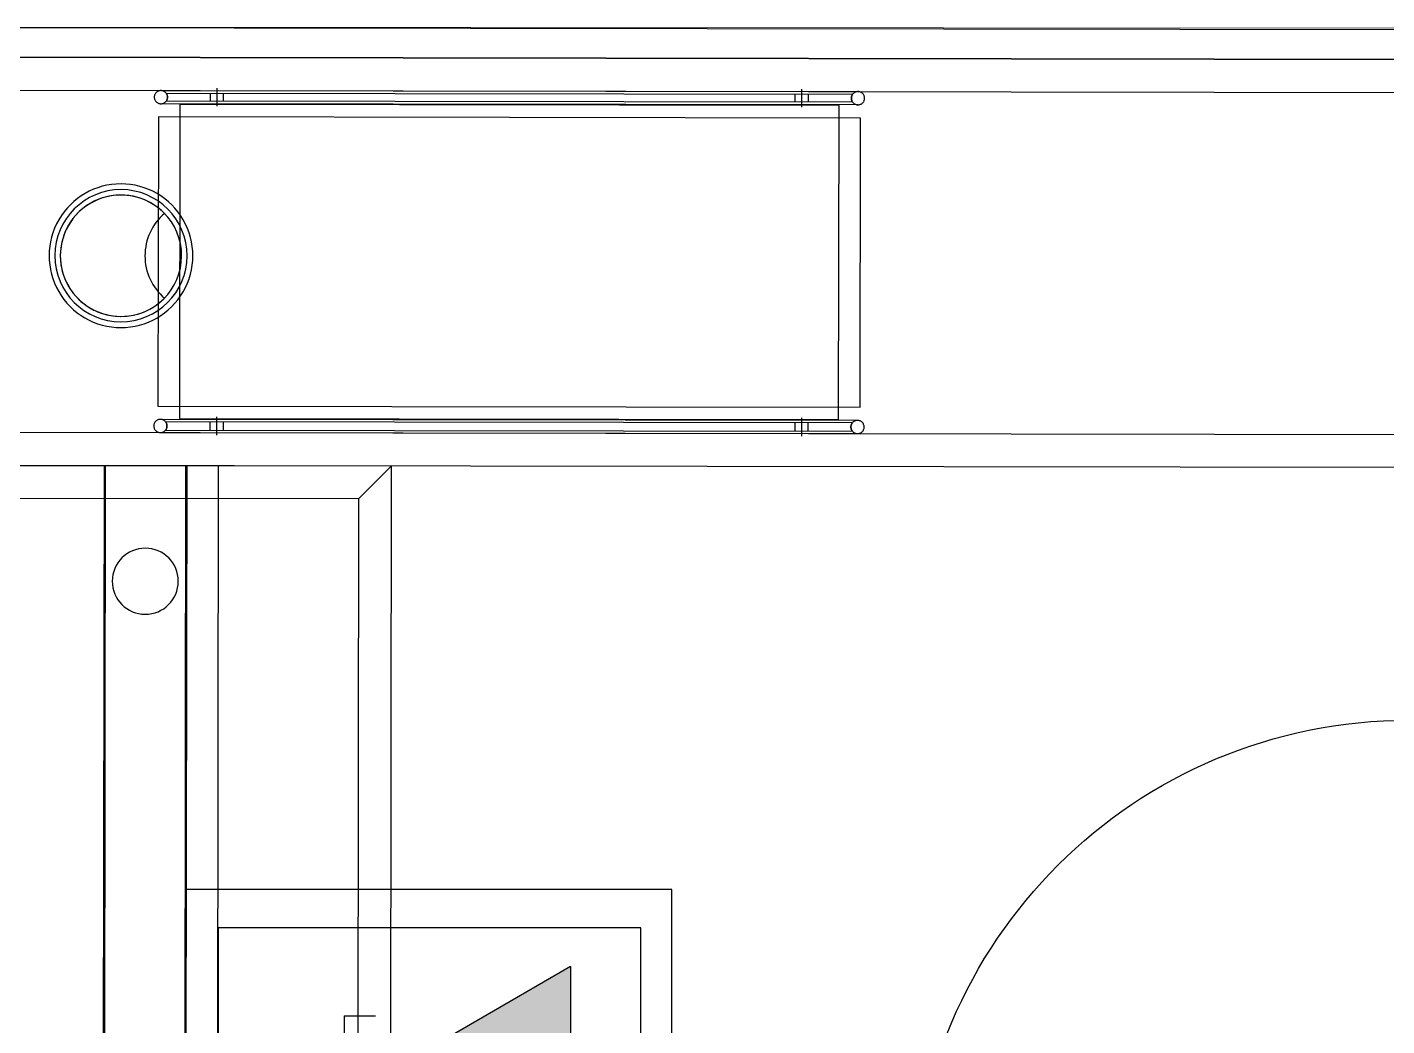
# Model space of a CAD drawing. Header units: inches. Extents: x 78 to 199, y 70 to 92.
# Drawn here: x 144.359 to 145.182, y 78.001 to 78.606 of the extents above; entities that cross this region are included whole.
import ezdxf
from ezdxf.enums import TextEntityAlignment as Align

# ---------------------------------------------------------------- set-up
doc = ezdxf.new("R2010")
doc.units = ezdxf.units.IN
doc.header["$MEASUREMENT"] = 0
for name, pattern in [('ACAD_ISO02W100', [15, 12, -3]), ('ACAD_ISO03W100', [30, 12, -18]), ('DASHED', [0.75, 0.5, -0.25]), ('DGN Style 5', [15.868117, 6.800621, -9.067495])]:
    doc.linetypes.add(name, pattern=pattern)
for name, color, linetype in [('1501', 6, 'Continuous'), ('A002_Pen02', 2, 'Continuous'), ('DIM', 152, 'Continuous'), ('EL. BLOCK', 3, 'Continuous'), ('L.C Risers', 130, 'Continuous'), ('PW', 4, 'Continuous')]:
    doc.layers.add(name, color=color, linetype=linetype)
doc.layers.add('21212-FC-A-XREF-GROUND FLOOR PLAN-REV-31-10-12$0$GB-Wall-Cladding-EEE', color=1, linetype='Continuous', lineweight=15)
doc.layers.add('GOLDCLADDING', color=7, linetype='Continuous', true_color=0xffc20a)
doc.styles.add('ROMANS', font='romans.shx')

# ---------------------------------------------------------------- blocks, each defined once
blk = doc.blocks.new('GRWRFHRH')
at = {"color": 252, "ltscale": 3}
for p, q in [((4.3181, 5.93618), (5.78509, 5.93401)), ((5.78507, 5.91601), (4.31807, 5.91819)), ((4.31807, 5.91819), (5.25007, 5.9168))]:
    blk.add_line(p, q, dxfattribs=at)
at = {"color": 252, "linetype": 'ACAD_ISO03W100'}
for p, q in [((5.25007, 5.9168), (4.31807, 5.91819)), ((4.33804, 5.89816), (5.23004, 5.89683)), ((4.33773, 5.69116), (5.22973, 5.68983)), ((5.2497, 5.66981), (4.3177, 5.67119)), ((4.3367, 5.67115), (4.6017, 5.67075)), ((4.6017, 5.67075), (4.58167, 5.65078)), ((4.6017, 5.67075), (4.58167, 5.65078)), ((4.59995, 4.48775), (4.6017, 5.67075)), ((4.58167, 5.65078), (4.35667, 5.65112)), ((4.58167, 5.65078), (4.57998, 4.50778))]:
    blk.add_line(p, q, dxfattribs=at)
at = {"color": 252, "linetype": 'DGN Style 5', "ltscale": 3}
for p, q in [((4.46204, 5.89797), (4.88404, 5.89735)), ((4.46516, 5.89647), (4.46516, 5.89647)), ((4.46516, 5.89647), (4.88091, 5.89585)), ((4.49602, 5.88843), (4.49604, 5.89942)), ((4.85003, 5.8879), (4.85004, 5.8989)), ((4.88403, 5.88935), (4.46203, 5.88997)), ((4.88091, 5.89085), (4.46515, 5.89147)), ((4.47353, 5.88946), (4.47325, 5.69946)), ((4.87253, 5.88887), (4.47353, 5.88946)), ((4.87225, 5.69887), (4.87253, 5.88887)), ((4.46052, 5.88198), (4.46026, 5.70698)), ((4.88552, 5.88135), (4.46052, 5.88198)), ((4.88526, 5.70635), (4.88552, 5.88135)), ((4.46026, 5.70698), (4.88526, 5.70635)), ((4.88374, 5.69835), (4.46174, 5.69897)), ((4.88062, 5.69685), (4.46487, 5.69747)), ((4.47325, 5.69946), (4.87225, 5.69887)), ((4.49575, 5.70042), (4.49573, 5.68942)), ((4.84975, 5.6999), (4.84973, 5.6889)), ((4.46173, 5.69097), (4.88373, 5.69035)), ((4.46486, 5.69247), (4.46486, 5.69247)), ((4.46486, 5.69247), (4.88061, 5.69185))]:
    blk.add_line(p, q, dxfattribs=at)
at = {"color": 252, "linetype": 'DASHED'}
for p, q in [((4.4277, 5.67102), (4.42596, 4.48802)), ((4.42805, 5.67102), (4.42631, 4.48803)), ((4.42805, 5.67102), (4.42631, 4.48803)), ((4.4284, 5.67102), (4.42666, 4.48803)), ((4.4277, 5.67102), (4.4777, 5.67095)), ((4.497, 5.67092), (4.42963, 5.67102)), ((4.477, 5.67095), (4.47526, 4.48795)), ((4.4777, 5.67095), (4.47596, 4.48795)), ((4.49526, 4.48792), (4.497, 5.67092))]:
    blk.add_line(p, q, dxfattribs=at)
at = {"color": 252, "linetype": 'DGN Style 5', "ltscale": 3, "extrusion": (0, 0, -1)}
for centre, major_axis, start_param, end_param in [((4.46203, 5.89397), (0.00283, 0.00283), -0.783914, 5.499271), ((4.46203, 5.89397), (0.00283, 0.00283), 0.786882, 1.461311), ((4.46203, 5.89397), (-0.00283, 0.00283), 1.683249, 2.357678), ((4.88403, 5.89335), (0.00283, 0.00283), -0.783914, 5.499271), ((4.88403, 5.89335), (-0.00283, 0.00283), 5.499271, 6.174402), ((4.88403, 5.89335), (0.00283, 0.00283), 3.254045, 3.928475), ((4.46174, 5.69497), (0.00283, 0.00283), -0.783914, 5.499271), ((4.46174, 5.69497), (-0.00283, 0.00283), 1.683249, 2.357678), ((4.88374, 5.69435), (0.00283, 0.00283), -0.783914, 5.499271), ((4.88374, 5.69435), (-0.00283, 0.00283), 5.499271, 6.1737), ((4.46174, 5.69497), (0.00283, 0.00283), 0.786882, 1.461311), ((4.88374, 5.69435), (-0.00283, 0.00283), 4.824139, 5.499271)]:
    blk.add_ellipse(centre, major_axis=major_axis, ratio=1, start_param=start_param, end_param=end_param, dxfattribs=at)
at = {"color": 252, "linetype": 'ACAD_ISO02W100', "ltscale": 3, "extrusion": (0, 0, -1)}
blk.add_ellipse((4.43789, 5.79801), major_axis=(-0.02828, 0.02828), ratio=1, start_param=0.786882, end_param=7.070067, dxfattribs=at)
at = {"color": 252, "linetype": 'DASHED', "extrusion": (0, 0, -1)}
blk.add_ellipse((4.4526, 5.60099), major_axis=(-0.01414, 0.01414), ratio=1, start_param=0.786882, end_param=7.070067, dxfattribs=at)
at = {"color": 252, "ltscale": 3, "extrusion": (0, 0, -1)}
blk.add_ellipse((5.21703, 5.21685), major_axis=(-0.21213, 0.21213), ratio=1, start_param=5.499271, end_param=7.070067, dxfattribs=at)
at = {"layer": '1501', "color": 252}
for centre, major_axis, start_param, end_param in [((4.43789, 5.79801), (-0.02597, 0.02597), 4.697226, 9.436973), ((4.48605, 5.79794), (0.0238, 0.0238), 1.489627, 3.219795)]:
    blk.add_ellipse(centre, major_axis=major_axis, ratio=1, start_param=start_param, end_param=end_param, dxfattribs=at)
at = {"layer": '21212-FC-A-XREF-GROUND FLOOR PLAN-REV-31-10-12$0$GB-Wall-Cladding-EEE', "color": 252, "ltscale": 3}
blk.add_line((4.22217, 5.93633), (6.84157, 5.93478), dxfattribs=at)
at = {"layer": 'A002_Pen02', "color": 252, "linetype": 'DGN Style 5'}
for p, q in [((4.49203, 5.89143), (4.49204, 5.89643)), ((4.50003, 5.89142), (4.50004, 5.89642)), ((4.84603, 5.89091), (4.84604, 5.8959)), ((4.85403, 5.89089), (4.85404, 5.89589)), ((4.49174, 5.69743), (4.49173, 5.69243)), ((4.49974, 5.69742), (4.49973, 5.69242)), ((4.84574, 5.6969), (4.84574, 5.6919)), ((4.85374, 5.69689), (4.85374, 5.69189))]:
    blk.add_line(p, q, dxfattribs=at)
at = {"layer": 'DIM', "color": 252}
for major_axis, start_param, end_param in [((0.03076, 0.03076), 0.783914, 3.925507), ((0.03076, 0.03076), 3.925507, 7.0671), ((0.02597, 0.02597), 0.783914, 3.925507), ((-0.02597, 0.02597), 2.354711, 5.496303)]:
    blk.add_ellipse((4.43789, 5.79801), major_axis=major_axis, ratio=1, start_param=start_param, end_param=end_param, dxfattribs=at)
at = {"color": 252, "style": 'ROMANS'}
for p in [(-5.11757, 7.45916, 0), (3.16531, 4.70638, 0), (-5.11757, 4.62872, 0)]:
    blk.add_attdef('ELEV', text='', height=0.10354, dxfattribs=at).set_placement(p, align=Align.BOTTOM_LEFT)
for p in [(-5.11757, 7.39034, 0), (3.16531, 4.63756, 0), (-5.11757, 4.5599, 0)]:
    blk.add_attdef('LEVEL', text='', height=0.10354, dxfattribs=at).set_placement(p, align=Align.TOP_LEFT)
blk = doc.blocks.new('data1')
at = {"layer": 'EL. BLOCK', "linetype": 'ByBlock'}
h = blk.add_hatch(color=4, dxfattribs=at)
h.dxf.hatch_style = 1
h.paths.add_polyline_path([(0, 0.07194), (0, 0), (0.04153, 0)])
at = {"layer": 'PW', "color": 4}
for p, q in [((0.02591, 0.07194), (-0.02591, 0.07194)), ((-0.02591, 0.07194), (-0.02591, 0.06196)), ((0.04153, 0), (0, 0.07194)), ((0.02591, 0.07194), (0.02591, 0.06196)), ((0.04153, 0), (-0.04153, 0))]:
    blk.add_line(p, q, dxfattribs=at)
blk.add_lwpolyline([(-0.04153, 0), (0, 0.07194)], dxfattribs=at)
blk = doc.blocks.new('dfdfdfddf')
at = {"layer": 'L.C Risers', "color": 3, "ltscale": 1000}
for points in [[(-0.20548, 0.1754), (-0.20548, 0), (0.20548, 0), (0.20548, 0.1754)], [(-0.19467, 0.16347), (-0.19467, 0.01119), (0.19161, 0.01119), (0.19161, 0.16347)]]:
    blk.add_lwpolyline(points, close=True, dxfattribs=at)
at = {"xscale": 1.134, "yscale": 1.134, "zscale": 1.134}
blk.add_blockref('data1', (0.13056, 0.03647), dxfattribs=at)

msp = doc.modelspace()

# ---------------------------------------------------------------- block references
at = {"xscale": 1.68, "yscale": 1.68, "zscale": 1.68, "rotation": 90}
msp.add_blockref('dfdfdfddf', (144.74946, 77.73861, 0), dxfattribs=at)
at = {"layer": 'GOLDCLADDING'}
msp.add_blockref('GRWRFHRH', (139.97813, 72.66933, 0), dxfattribs=at)

doc.saveas('drawing.dxf')
